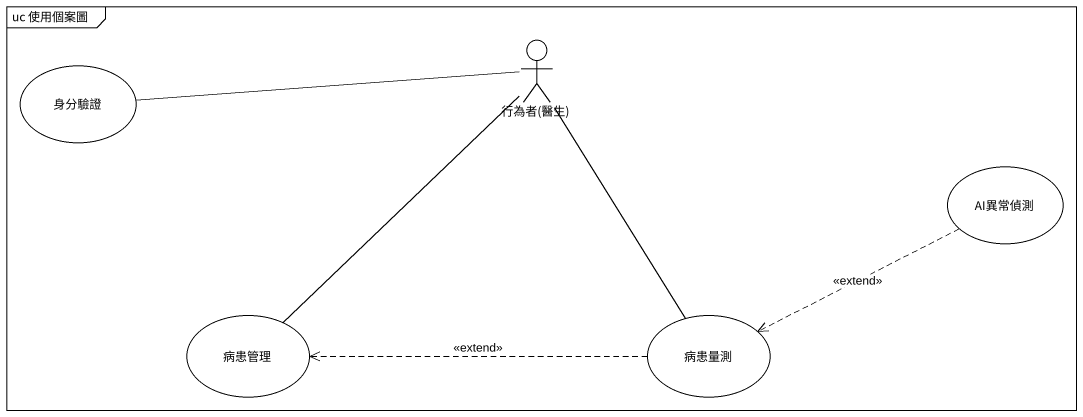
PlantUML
@startuml
mainframe uc 使用個案圖
actor "行為者(醫生)" as 行為者_醫生
usecase 身分驗證
usecase AI異常偵測
usecase 病患管理
usecase 病患量測
行為者_醫生 -left- 身分驗證
行為者_醫生 -- 病患量測
AI異常偵測 .left.> 病患量測 : <<extend>>
病患管理 -up- 行為者_醫生
病患量測 .left.> 病患管理 : <<extend>>
@enduml
